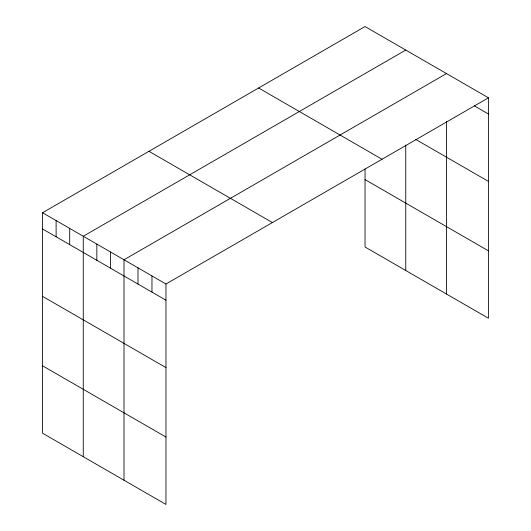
<?xml version="1.0" encoding="UTF-8"?>
<svg xmlns="http://www.w3.org/2000/svg" width="531" height="531" viewBox="0 0 531 531"><rect width="100%" height="100%" fill="white"/><g stroke="black" fill="none" stroke-linecap="round" stroke-linejoin="round"><path stroke-width="0.8" d="M488.46 97.81L165.964 283.999L165.964 504.45L42.54 433.19L42.54 212.745L365.036 26.55L488.46 97.81L488.46 318.255L365.036 247.001L365.036 168.977M405.764 50.067L83.267 236.255L83.267 456.706M446.498 73.583L124.002 259.772L124.002 480.223M474.475 105.941L488.46 114.019M415.773 139.447L488.46 181.416M258.61 87.993L382.035 159.254M365.036 179.597L488.46 250.858M148.965 151.302L272.39 222.555M42.54 212.745L165.964 283.999M42.54 228.947L165.964 300.207M42.54 296.351L165.964 367.605M42.54 365.793L165.964 437.053M446.498 121.506L446.498 294.028M405.764 145.109L405.764 270.518M151.972 275.921L151.972 292.13M137.987 267.85L137.987 284.058M110.421 251.933L110.421 268.142M96.848 244.094L96.848 260.303M69.694 228.416L69.694 244.625M56.113 220.577L56.113 236.786"/></g></svg>
